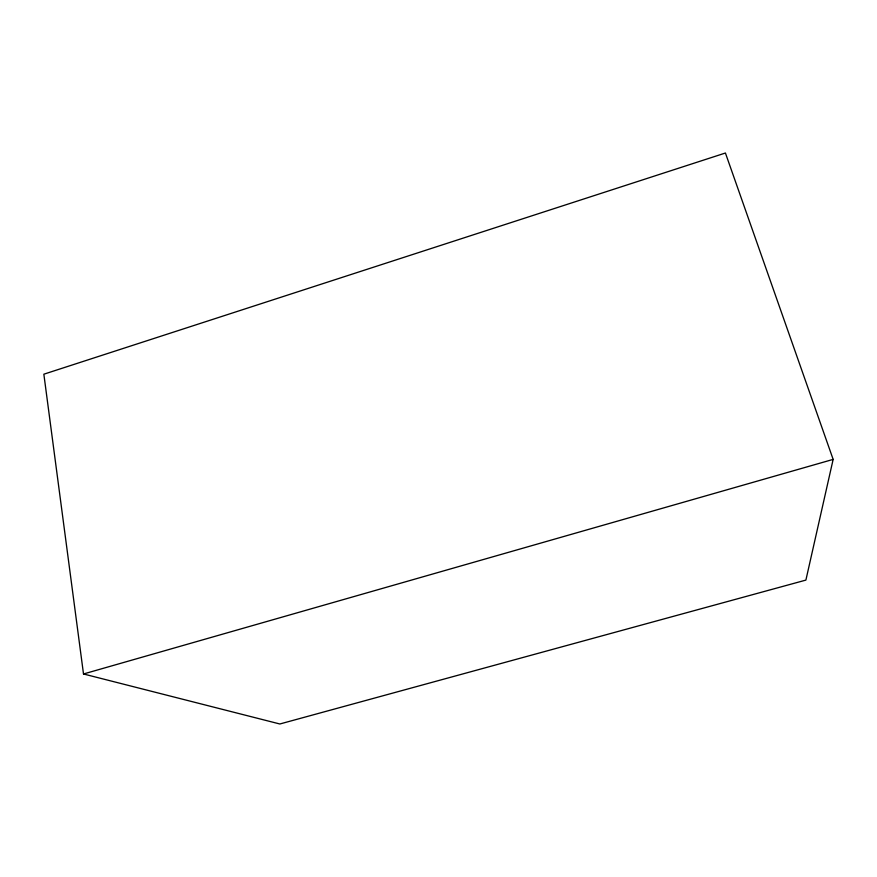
<?xml version="1.0" encoding="UTF-8"?>
<svg xmlns="http://www.w3.org/2000/svg" width="877" height="877" viewBox="0 0 877 877"><rect width="100%" height="100%" fill="white"/><g stroke="black" fill="none" stroke-linecap="round" stroke-linejoin="round"><path stroke-width="1.32" d="M833.15 459.395L805.897 580.092L279.851 723.985L83.501 673.974L43.85 374.194L725.422 153.015L833.15 459.395L83.501 673.974"/></g></svg>
